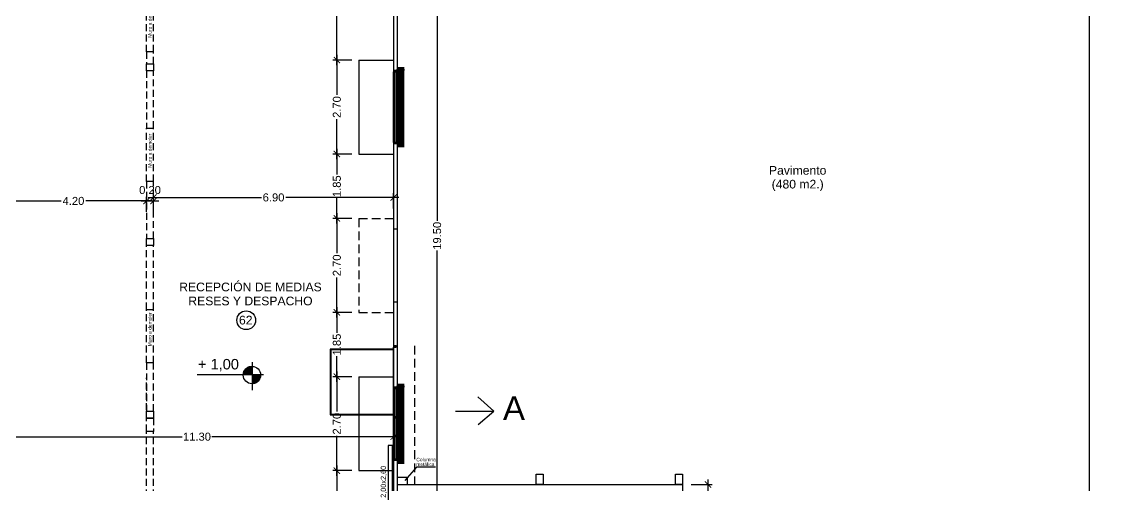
# Model space of a CAD drawing. Extents: x -106 to 115, y -156 to 65.
# Drawn here: x 4.51 to 35.54, y -82.02 to -68.69 of the extents above; entities that cross this region are included whole.
import ezdxf
from ezdxf.enums import TextEntityAlignment as Align

# ---------------------------------------------------------------- set-up
doc = ezdxf.new("R2010")
doc.units = 0
doc.header["$LTSCALE"] = 100
doc.header["$MEASUREMENT"] = 0
doc.linetypes.add('HIDDEN', pattern=[0.375, 0.25, -0.125])
doc.layers.get('0').update_dxf_attribs({"color": 9, "linetype": 'CONTINUOUS'})
doc.layers.get('DEFPOINTS').update_dxf_attribs({"color": 9, "linetype": 'CONTINUOUS'})
for name, color, linetype in [('aberturas', 1, 'CONTINUOUS'), ('APEOS', 9, 'HIDDEN'), ('columnas', 3, 'CONTINUOUS'), ('COTAS', 9, 'CONTINUOUS'), ('MUROS', 9, 'CONTINUOUS'), ('muros ampliación total', 6, 'CONTINUOUS'), ('PUERTAS', 9, 'CONTINUOUS'), ('texto', 9, 'CONTINUOUS'), ('UNTITLED-1', 9, 'CONTINUOUS')]:
    doc.layers.add(name, color=color, linetype=linetype)
doc.styles.get("Standard").update_dxf_attribs({"font": 'arial.ttf'})
doc.dimstyles.get("Standard").update_dxf_attribs({"dimtxt": 0.23, "dimasz": 0.18, "dimexe": 0.12, "dimexo": 0.2, "dimgap": 0.05, "dimtad": 0, "dimzin": 0, "dimdsep": 46, "dimtxsty": 'Standard', "dimblk": 'ARCHTICK', "dimcen": 0.09, "dimdle": 0.15, "dimadec": 0, "dimazin": 0, "dimtfac": 1, "dimtofl": 0, "dimtmove": 2, "dimatfit": 3, "dimfxl": 1, "dimtolj": 1, "dimtzin": 0, "dimarcsym": 0})

# ---------------------------------------------------------------- blocks, each defined once
blk = doc.blocks.new('_ARCHTICK')
at = {"color": 0, "linetype": 'ByBlock', "const_width": 0.15}
blk.add_lwpolyline([(-0.5, -0.5), (0.5, 0.5)], dxfattribs=at)
blk = doc.blocks.new('*D79')
at = {"layer": 'COTAS', "color": 0, "linetype": 'Continuous', "lineweight": -2, "transparency": 16777216}
for p, q in [((16.017, -65.1), (16.573, -65.1)), ((16.453, -64.95), (16.453, -74.423)), ((16.453, -84.75), (16.453, -75.277)), ((15.967, -84.6), (16.573, -84.6))]:
    blk.add_line(p, q, dxfattribs=at)
at = {"layer": 'DEFPOINTS', "color": 0, "linetype": 'Continuous', "transparency": 16777216}
for p in [(15.817, -65.1), (16.453, -65.1), (15.767, -84.6)]:
    blk.add_point(p, dxfattribs=at)
at = {"layer": 'COTAS', "color": 0, "linetype": 'Continuous', "lineweight": -2, "transparency": 16777216, "xscale": 0.18, "yscale": 0.18, "zscale": 0.18}
for p, rotation in [((16.453, -65.1), 90), ((16.453, -84.6), 270)]:
    blk.add_blockref('_ARCHTICK', p, dxfattribs=dict(at, rotation=rotation))
at = {"layer": 'COTAS', "color": 0, "linetype": 'Continuous', "transparency": 16777216, "insert": (16.453, -74.85), "char_height": 0.23, "attachment_point": 5, "rotation": 90}
blk.add_mtext('\\A1;19.50', dxfattribs=at)
blk = doc.blocks.new('*D89')
at = {"layer": 'COTAS', "color": 0, "linetype": 'Continuous', "lineweight": -2, "transparency": 16777216}
for p, q in [((3.903, -80.332), (3.903, -80.745)), ((15.202, -80.232), (15.202, -80.745)), ((3.753, -80.625), (9.126, -80.625)), ((15.352, -80.625), (9.979, -80.625))]:
    blk.add_line(p, q, dxfattribs=at)
at = {"layer": 'DEFPOINTS', "color": 0, "linetype": 'Continuous', "transparency": 16777216}
for p in [(15.202, -80.032), (3.903, -80.132), (15.202, -80.625)]:
    blk.add_point(p, dxfattribs=at)
at = {"layer": 'COTAS', "color": 0, "linetype": 'Continuous', "lineweight": -2, "transparency": 16777216, "xscale": 0.18, "yscale": 0.18, "zscale": 0.18, "rotation": 180}
blk.add_blockref('_ARCHTICK', (3.903, -80.625), dxfattribs=at)
at = {"layer": 'COTAS', "color": 0, "linetype": 'Continuous', "lineweight": -2, "transparency": 16777216, "xscale": 0.18, "yscale": 0.18, "zscale": 0.18}
blk.add_blockref('_ARCHTICK', (15.202, -80.625), dxfattribs=at)
at = {"layer": 'COTAS', "color": 0, "linetype": 'Continuous', "transparency": 16777216, "insert": (9.552, -80.625), "char_height": 0.23, "attachment_point": 5}
blk.add_mtext('\\A1;11.30', dxfattribs=at)
blk = doc.blocks.new('*D127')
at = {"layer": 'COTAS', "color": 0, "linetype": 'Continuous', "lineweight": -2, "transparency": 16777216}
for p, q in [((3.903, -74.165), (3.903, -73.729)), ((8.103, -74.165), (8.103, -73.729)), ((3.753, -73.849), (5.65, -73.849)), ((8.253, -73.849), (6.356, -73.849))]:
    blk.add_line(p, q, dxfattribs=at)
at = {"layer": 'DEFPOINTS', "color": 0, "linetype": 'Continuous', "transparency": 16777216}
for p in [(8.103, -73.849), (3.903, -74.365), (8.103, -74.365)]:
    blk.add_point(p, dxfattribs=at)
at = {"layer": 'COTAS', "color": 0, "linetype": 'Continuous', "lineweight": -2, "transparency": 16777216, "xscale": 0.18, "yscale": 0.18, "zscale": 0.18, "rotation": 180}
blk.add_blockref('_ARCHTICK', (3.903, -73.849), dxfattribs=at)
at = {"layer": 'COTAS', "color": 0, "linetype": 'Continuous', "lineweight": -2, "transparency": 16777216, "xscale": 0.18, "yscale": 0.18, "zscale": 0.18}
blk.add_blockref('_ARCHTICK', (8.103, -73.849), dxfattribs=at)
at = {"layer": 'COTAS', "color": 0, "linetype": 'Continuous', "transparency": 16777216, "insert": (6.003, -73.849), "char_height": 0.23, "attachment_point": 5}
blk.add_mtext('\\A1;4.20', dxfattribs=at)
blk = doc.blocks.new('*D128')
at = {"layer": 'COTAS', "color": 0, "linetype": 'Continuous', "lineweight": -2, "transparency": 16777216}
for p, q in [((8.103, -74.165), (8.103, -73.729)), ((8.303, -74.165), (8.303, -73.729)), ((7.953, -73.849), (8.453, -73.849))]:
    blk.add_line(p, q, dxfattribs=at)
at = {"layer": 'DEFPOINTS', "color": 0, "linetype": 'Continuous', "transparency": 16777216}
for p in [(8.303, -73.849), (8.103, -74.365), (8.303, -74.365)]:
    blk.add_point(p, dxfattribs=at)
at = {"layer": 'COTAS', "color": 0, "linetype": 'Continuous', "lineweight": -2, "transparency": 16777216, "xscale": 0.18, "yscale": 0.18, "zscale": 0.18, "rotation": 180}
blk.add_blockref('_ARCHTICK', (8.103, -73.849), dxfattribs=at)
at = {"layer": 'COTAS', "color": 0, "linetype": 'Continuous', "lineweight": -2, "transparency": 16777216, "xscale": 0.18, "yscale": 0.18, "zscale": 0.18}
blk.add_blockref('_ARCHTICK', (8.303, -73.849), dxfattribs=at)
at = {"layer": 'COTAS', "color": 0, "linetype": 'Continuous', "transparency": 16777216, "insert": (8.203, -73.536), "char_height": 0.23, "attachment_point": 5}
blk.add_mtext('\\A1;0.20', dxfattribs=at)
blk = doc.blocks.new('*D129')
at = {"layer": 'COTAS', "color": 0, "linetype": 'Continuous', "lineweight": -2, "transparency": 16777216}
for p, q in [((8.153, -73.749), (11.403, -73.749)), ((8.303, -74.165), (8.303, -73.629)), ((15.352, -73.749), (12.101, -73.749)), ((15.202, -74.065), (15.202, -73.629))]:
    blk.add_line(p, q, dxfattribs=at)
at = {"layer": 'DEFPOINTS', "color": 0, "linetype": 'Continuous', "transparency": 16777216}
for p in [(15.202, -73.749), (8.303, -74.365), (15.202, -74.265)]:
    blk.add_point(p, dxfattribs=at)
at = {"layer": 'COTAS', "color": 0, "linetype": 'Continuous', "lineweight": -2, "transparency": 16777216, "xscale": 0.18, "yscale": 0.18, "zscale": 0.18, "rotation": 180}
blk.add_blockref('_ARCHTICK', (8.303, -73.749), dxfattribs=at)
at = {"layer": 'COTAS', "color": 0, "linetype": 'Continuous', "lineweight": -2, "transparency": 16777216, "xscale": 0.18, "yscale": 0.18, "zscale": 0.18}
blk.add_blockref('_ARCHTICK', (15.202, -73.749), dxfattribs=at)
at = {"layer": 'COTAS', "color": 0, "linetype": 'Continuous', "transparency": 16777216, "insert": (11.752, -73.749), "char_height": 0.23, "attachment_point": 5}
blk.add_mtext('\\A1;6.90', dxfattribs=at)
blk = doc.blocks.new('*D255')
at = {"layer": 'COTAS', "color": 0, "linetype": 'Continuous', "lineweight": -2, "transparency": 16777216}
for p, q in [((14.002, -81.6), (13.452, -81.6)), ((13.572, -81.45), (13.572, -82.752)), ((13.572, -84.75), (13.572, -83.448)), ((14.002, -84.6), (13.452, -84.6))]:
    blk.add_line(p, q, dxfattribs=at)
at = {"layer": 'DEFPOINTS', "color": 0, "linetype": 'Continuous', "transparency": 16777216}
for p in [(13.572, -81.6), (14.202, -81.6), (14.202, -84.6)]:
    blk.add_point(p, dxfattribs=at)
at = {"layer": 'COTAS', "color": 0, "linetype": 'Continuous', "lineweight": -2, "transparency": 16777216, "xscale": 0.18, "yscale": 0.18, "zscale": 0.18}
for p, rotation in [((13.572, -81.6), 90), ((13.572, -84.6), 270)]:
    blk.add_blockref('_ARCHTICK', p, dxfattribs=dict(at, rotation=rotation))
at = {"layer": 'COTAS', "color": 0, "linetype": 'Continuous', "transparency": 16777216, "insert": (13.572, -83.1), "char_height": 0.23, "attachment_point": 5, "rotation": 90}
blk.add_mtext('\\A1;3.00', dxfattribs=at)
blk = doc.blocks.new('*D256')
at = {"layer": 'COTAS', "color": 0, "linetype": 'Continuous', "lineweight": -2, "transparency": 16777216}
for p, q in [((13.572, -78.75), (13.572, -79.9)), ((14.002, -78.9), (13.452, -78.9)), ((13.572, -81.75), (13.572, -80.6)), ((14.002, -81.6), (13.452, -81.6))]:
    blk.add_line(p, q, dxfattribs=at)
at = {"layer": 'DEFPOINTS', "color": 0, "linetype": 'Continuous', "transparency": 16777216}
for p in [(13.572, -78.9), (14.202, -78.9), (14.202, -81.6)]:
    blk.add_point(p, dxfattribs=at)
at = {"layer": 'COTAS', "color": 0, "linetype": 'Continuous', "lineweight": -2, "transparency": 16777216, "xscale": 0.18, "yscale": 0.18, "zscale": 0.18}
for p, rotation in [((13.572, -78.9), 90), ((13.572, -81.6), 270)]:
    blk.add_blockref('_ARCHTICK', p, dxfattribs=dict(at, rotation=rotation))
at = {"layer": 'COTAS', "color": 0, "linetype": 'Continuous', "transparency": 16777216, "insert": (13.572, -80.25), "char_height": 0.23, "attachment_point": 5, "rotation": 90}
blk.add_mtext('\\A1;2.70', dxfattribs=at)
blk = doc.blocks.new('*D257')
at = {"layer": 'COTAS', "color": 0, "linetype": 'Continuous', "lineweight": -2, "transparency": 16777216}
for p, q in [((13.572, -76.9), (13.572, -77.636)), ((14.002, -77.05), (13.452, -77.05)), ((13.572, -79.05), (13.572, -78.314)), ((14.002, -78.9), (13.452, -78.9))]:
    blk.add_line(p, q, dxfattribs=at)
at = {"layer": 'DEFPOINTS', "color": 0, "linetype": 'Continuous', "transparency": 16777216}
for p in [(13.572, -77.05), (14.202, -77.05), (14.202, -78.9)]:
    blk.add_point(p, dxfattribs=at)
at = {"layer": 'COTAS', "color": 0, "linetype": 'Continuous', "lineweight": -2, "transparency": 16777216, "xscale": 0.18, "yscale": 0.18, "zscale": 0.18}
for p, rotation in [((13.572, -77.05), 90), ((13.572, -78.9), 270)]:
    blk.add_blockref('_ARCHTICK', p, dxfattribs=dict(at, rotation=rotation))
at = {"layer": 'COTAS', "color": 0, "linetype": 'Continuous', "transparency": 16777216, "insert": (13.572, -77.975), "char_height": 0.23, "attachment_point": 5, "rotation": 90}
blk.add_mtext('\\A1;1.85', dxfattribs=at)
blk = doc.blocks.new('*D258')
at = {"layer": 'COTAS', "color": 0, "linetype": 'Continuous', "lineweight": -2, "transparency": 16777216}
for p, q in [((14.002, -74.35), (13.452, -74.35)), ((13.572, -74.2), (13.572, -75.35)), ((13.572, -77.2), (13.572, -76.05)), ((14.002, -77.05), (13.452, -77.05))]:
    blk.add_line(p, q, dxfattribs=at)
at = {"layer": 'DEFPOINTS', "color": 0, "linetype": 'Continuous', "transparency": 16777216}
for p in [(13.572, -74.35), (14.202, -74.35), (14.202, -77.05)]:
    blk.add_point(p, dxfattribs=at)
at = {"layer": 'COTAS', "color": 0, "linetype": 'Continuous', "lineweight": -2, "transparency": 16777216, "xscale": 0.18, "yscale": 0.18, "zscale": 0.18}
for p, rotation in [((13.572, -74.35), 90), ((13.572, -77.05), 270)]:
    blk.add_blockref('_ARCHTICK', p, dxfattribs=dict(at, rotation=rotation))
at = {"layer": 'COTAS', "color": 0, "linetype": 'Continuous', "transparency": 16777216, "insert": (13.572, -75.7), "char_height": 0.23, "attachment_point": 5, "rotation": 90}
blk.add_mtext('\\A1;2.70', dxfattribs=at)
blk = doc.blocks.new('*D259')
at = {"layer": 'COTAS', "color": 0, "linetype": 'Continuous', "lineweight": -2, "transparency": 16777216}
for p, q in [((14.002, -72.5), (13.452, -72.5)), ((13.572, -72.35), (13.572, -73.086)), ((13.572, -74.5), (13.572, -73.764)), ((14.002, -74.35), (13.452, -74.35))]:
    blk.add_line(p, q, dxfattribs=at)
at = {"layer": 'DEFPOINTS', "color": 0, "linetype": 'Continuous', "transparency": 16777216}
for p in [(13.572, -72.5), (14.202, -72.5), (14.202, -74.35)]:
    blk.add_point(p, dxfattribs=at)
at = {"layer": 'COTAS', "color": 0, "linetype": 'Continuous', "lineweight": -2, "transparency": 16777216, "xscale": 0.18, "yscale": 0.18, "zscale": 0.18}
for p, rotation in [((13.572, -72.5), 90), ((13.572, -74.35), 270)]:
    blk.add_blockref('_ARCHTICK', p, dxfattribs=dict(at, rotation=rotation))
at = {"layer": 'COTAS', "color": 0, "linetype": 'Continuous', "transparency": 16777216, "insert": (13.572, -73.425), "char_height": 0.23, "attachment_point": 5, "rotation": 90}
blk.add_mtext('\\A1;1.85', dxfattribs=at)
blk = doc.blocks.new('*D260')
at = {"layer": 'COTAS', "color": 0, "linetype": 'Continuous', "lineweight": -2, "transparency": 16777216}
for p, q in [((14.002, -69.8), (13.452, -69.8)), ((13.572, -69.65), (13.572, -70.8)), ((13.572, -72.65), (13.572, -71.5)), ((14.002, -72.5), (13.452, -72.5))]:
    blk.add_line(p, q, dxfattribs=at)
at = {"layer": 'DEFPOINTS', "color": 0, "linetype": 'Continuous', "transparency": 16777216}
for p in [(13.572, -69.8), (14.202, -69.8), (14.202, -72.5)]:
    blk.add_point(p, dxfattribs=at)
at = {"layer": 'COTAS', "color": 0, "linetype": 'Continuous', "lineweight": -2, "transparency": 16777216, "xscale": 0.18, "yscale": 0.18, "zscale": 0.18}
for p, rotation in [((13.572, -69.8), 90), ((13.572, -72.5), 270)]:
    blk.add_blockref('_ARCHTICK', p, dxfattribs=dict(at, rotation=rotation))
at = {"layer": 'COTAS', "color": 0, "linetype": 'Continuous', "transparency": 16777216, "insert": (13.572, -71.15), "char_height": 0.23, "attachment_point": 5, "rotation": 90}
blk.add_mtext('\\A1;2.70', dxfattribs=at)
blk = doc.blocks.new('*D261')
at = {"layer": 'COTAS', "color": 0, "linetype": 'Continuous', "lineweight": -2, "transparency": 16777216}
for p, q in [((14.002, -65.1), (13.452, -65.1)), ((13.572, -64.95), (13.572, -67.097)), ((13.572, -69.95), (13.572, -67.803)), ((14.002, -69.8), (13.452, -69.8))]:
    blk.add_line(p, q, dxfattribs=at)
at = {"layer": 'DEFPOINTS', "color": 0, "linetype": 'Continuous', "transparency": 16777216}
for p in [(13.572, -65.1), (14.202, -65.1), (14.202, -69.8)]:
    blk.add_point(p, dxfattribs=at)
at = {"layer": 'COTAS', "color": 0, "linetype": 'Continuous', "lineweight": -2, "transparency": 16777216, "xscale": 0.18, "yscale": 0.18, "zscale": 0.18}
for p, rotation in [((13.572, -65.1), 90), ((13.572, -69.8), 270)]:
    blk.add_blockref('_ARCHTICK', p, dxfattribs=dict(at, rotation=rotation))
at = {"layer": 'COTAS', "color": 0, "linetype": 'Continuous', "transparency": 16777216, "insert": (13.572, -67.45), "char_height": 0.23, "attachment_point": 5, "rotation": 90}
blk.add_mtext('\\A1;4.70', dxfattribs=at)
blk = doc.blocks.new('*D267')
at = {"layer": 'COTAS', "color": 0, "linetype": 'Continuous', "lineweight": -2, "transparency": 16777216}
for p, q in [((24.235, -81.85), (24.235, -88.123)), ((23.75, -82), (24.355, -82)), ((24.235, -95.25), (24.235, -88.977)), ((23.75, -95.1), (24.355, -95.1))]:
    blk.add_line(p, q, dxfattribs=at)
at = {"layer": 'DEFPOINTS', "color": 0, "linetype": 'Continuous', "transparency": 16777216}
for p in [(23.55, -82), (24.235, -82), (23.55, -95.1)]:
    blk.add_point(p, dxfattribs=at)
at = {"layer": 'COTAS', "color": 0, "linetype": 'Continuous', "lineweight": -2, "transparency": 16777216, "xscale": 0.18, "yscale": 0.18, "zscale": 0.18}
for p, rotation in [((24.235, -82), 90), ((24.235, -95.1), 270)]:
    blk.add_blockref('_ARCHTICK', p, dxfattribs=dict(at, rotation=rotation))
at = {"layer": 'COTAS', "color": 0, "linetype": 'Continuous', "transparency": 16777216, "insert": (24.235, -88.55), "char_height": 0.23, "attachment_point": 5, "rotation": 90}
blk.add_mtext('\\A1;13.10', dxfattribs=at)

msp = doc.modelspace()

# ---------------------------------------------------------------- hatches: boundary and pattern name
at = {"linetype": 'Continuous'}
h = msp.add_hatch(dxfattribs=at)
h.set_pattern_fill('ANSI31', color=256, scale=0.01, style=0)
h.set_pattern_definition([(45, (3.6088011, -48.5259214), (-0.000883883476, 0.000883883476), [])])
h.paths.add_polyline_path([(11.142, -78.842), (11.142, -78.602, 0.414214), (10.882, -78.842)])
h.paths.add_polyline_path([(11.142, -79.101, 0.402543), (11.382, -78.852, 0.010003), (11.382, -78.842), (11.142, -78.842)])

# ---------------------------------------------------------------- linework, layer by layer
at = {"linetype": 'HIDDEN', "ltscale": 0.008}
for p, q in [((8.103, -69.565), (8.103, -65.554)), ((8.303, -69.565), (8.303, -65.554)), ((8.303, -69.565), (8.103, -69.565)), ((8.103, -69.565), (8.103, -69.907)), ((8.303, -69.907), (8.303, -69.565)), ((8.303, -70.107), (8.103, -70.107)), ((8.103, -70.107), (8.103, -71.754)), ((8.303, -71.754), (8.303, -70.107)), ((8.103, -73.29), (8.103, -71.754)), ((8.103, -71.754), (8.303, -71.754)), ((8.303, -73.29), (8.303, -71.754)), ((8.303, -73.29), (8.103, -73.29)), ((8.103, -73.29), (8.103, -74.926)), ((8.303, -73.29), (8.103, -73.29)), ((8.303, -74.926), (8.303, -73.29)), ((8.103, -76.968), (8.103, -75.126)), ((8.303, -76.968), (8.303, -75.126)), ((8.103, -78.504), (8.103, -76.968)), ((8.103, -76.968), (8.303, -76.968)), ((8.303, -78.504), (8.303, -76.968)), ((8.103, -78.504), (8.103, -79.893)), ((8.303, -79.893), (8.303, -78.504)), ((8.103, -80.474), (8.103, -80.093)), ((8.103, -80.093), (8.303, -80.093)), ((8.303, -80.093), (8.303, -80.474)), ((8.103, -84.439), (8.103, -80.474)), ((8.303, -80.474), (8.103, -80.474)), ((8.303, -84.439), (8.303, -80.474))]:
    msp.add_line(p, q, dxfattribs=at)
at = {"linetype": 'Continuous'}
msp.add_line((8.303, -78.504), (8.103, -78.504), dxfattribs=at)
at = {"linetype": 'HIDDEN', "ltscale": 0.008}
for points in [[(8.303, -70.107), (8.103, -70.107), (8.103, -69.907), (8.303, -69.907)], [(8.303, -75.126), (8.103, -75.126), (8.103, -74.926), (8.303, -74.926)], [(8.303, -80.093), (8.103, -80.093), (8.103, -79.893), (8.303, -79.893)]]:
    msp.add_lwpolyline(points, close=True, dxfattribs=at)
at = {"color": 0, "linetype": 'Continuous', "flags": 128}
for points in [[(17.636, -80.271), (18.078, -79.891), (17.621, -79.476)], [(16.977, -79.891), (18.078, -79.891)]]:
    msp.add_lwpolyline(points, dxfattribs=at)
at = {"layer": 'aberturas', "color": 0, "linetype": 'Continuous'}
for p, q in [((15.202, -80.05), (15.202, -78.05)), ((15.302, -78.015), (15.302, -80.085))]:
    msp.add_line(p, q, dxfattribs=at)
at = {"layer": 'aberturas', "color": 0}
for points in [[(15.202, -78.105), (13.382, -78.105), (13.382, -79.995), (15.202, -79.995)], [(15.202, -78.125), (13.402, -78.125), (13.402, -79.975), (15.202, -79.975)]]:
    msp.add_lwpolyline(points, dxfattribs=at)
at = {"layer": 'aberturas', "color": 0, "linetype": 'Continuous'}
for points in [[(15.272, -78.05), (15.272, -78.015), (15.202, -78.015), (15.202, -78.05)], [(15.272, -80.085), (15.272, -80.05), (15.202, -80.05), (15.202, -80.085)]]:
    msp.add_lwpolyline(points, close=True, dxfattribs=at)
at = {"layer": 'APEOS', "color": 0, "linetype": 'HIDDEN', "ltscale": 0.01}
msp.add_line((15.802, -78.015), (15.802, -82), dxfattribs=at)
at = {"layer": 'APEOS', "color": 0, "linetype": 'Continuous'}
for p, q in [((15.864, -81.499), (15.521, -81.88)), ((16.406, -81.499), (15.864, -81.499))]:
    msp.add_line(p, q, dxfattribs=at)
at = {"layer": 'columnas', "color": 0}
msp.add_lwpolyline([(15.302, -82), (15.602, -82), (15.602, -81.8), (15.302, -81.8)], close=True, dxfattribs=at)
at = {"layer": 'MUROS', "linetype": 'Continuous'}
for p, q in [((15.202, -65.1), (15.202, -70.1)), ((15.302, -65), (15.302, -70.1)), ((14.202, -69.8), (15.202, -69.8)), ((14.202, -69.8), (14.202, -72.5)), ((15.202, -70.1), (15.302, -70.1)), ((15.202, -72.2), (15.302, -72.2)), ((15.202, -72.2), (15.202, -79.2)), ((15.302, -72.2), (15.302, -79.2)), ((14.202, -72.5), (15.202, -72.5))]:
    msp.add_line(p, q, dxfattribs=at)
at = {"layer": 'MUROS', "linetype": 'HIDDEN', "ltscale": 0.01}
for p, q in [((14.202, -74.35), (15.202, -74.35)), ((14.202, -74.35), (14.202, -77.05)), ((15.202, -74.65), (15.302, -74.65)), ((15.202, -76.75), (15.302, -76.75)), ((14.202, -77.05), (15.202, -77.05))]:
    msp.add_line(p, q, dxfattribs=at)
at = {"layer": 'MUROS', "color": 0, "linetype": 'Continuous'}
for p, q in [((14.202, -78.9), (15.202, -78.9)), ((14.202, -78.9), (14.202, -81.6)), ((15.202, -79.2), (15.302, -79.2)), ((15.202, -80.085), (15.202, -82.36)), ((15.302, -80.085), (15.302, -82.36)), ((14.202, -81.6), (15.202, -81.6)), ((15.202, -81.3), (15.302, -81.3)), ((15.202, -81.3), (15.202, -84.6)), ((15.302, -81.3), (15.302, -95.1))]:
    msp.add_line(p, q, dxfattribs=at)
for points in [[(15.168, -82.875), (15.168, -80.875), (15.048, -80.875), (15.048, -82.875)], [(19.502, -82), (19.302, -82), (19.302, -81.7), (19.502, -81.7)], [(23.502, -82), (23.302, -82), (23.302, -81.7), (23.502, -81.7)]]:
    msp.add_lwpolyline(points, close=True, dxfattribs=at)
at = {"layer": 'muros ampliación total', "color": 0, "linetype": 'Continuous'}
for p, q in [((15.202, -78.015), (15.302, -78.015)), ((15.202, -80.085), (15.302, -80.085)), ((15.302, -82), (23.502, -82)), ((23.502, -82), (23.502, -95.1))]:
    msp.add_line(p, q, dxfattribs=at)
at = {"layer": 'PUERTAS', "linetype": 'Continuous'}
for p, q in [((15.302, -70.1), (15.314, -70)), ((15.302, -70.1), (15.302, -72.2)), ((15.314, -70), (15.326, -70.1)), ((15.326, -70.1), (15.339, -70)), ((15.326, -72.2), (15.326, -70.1)), ((15.339, -70), (15.351, -70.1)), ((15.351, -70.1), (15.363, -70)), ((15.351, -72.2), (15.351, -70.1)), ((15.363, -70), (15.375, -70.1)), ((15.375, -70.1), (15.388, -70)), ((15.375, -72.2), (15.375, -70.1)), ((15.388, -70), (15.4, -70.1)), ((15.4, -70.1), (15.412, -70)), ((15.4, -72.2), (15.4, -70.1)), ((15.412, -70), (15.424, -70.1)), ((15.424, -70.1), (15.437, -70)), ((15.424, -72.2), (15.424, -70.1)), ((15.437, -70), (15.449, -70.1)), ((15.449, -70.1), (15.461, -70)), ((15.449, -72.2), (15.449, -70.1)), ((15.461, -70), (15.474, -70.1)), ((15.474, -70.1), (15.486, -70)), ((15.474, -72.2), (15.474, -70.1)), ((15.486, -70), (15.498, -70.1)), ((15.498, -72.2), (15.498, -70.1)), ((15.202, -72.165), (15.202, -70.135)), ((15.224, -72.165), (15.224, -70.135)), ((15.272, -72.165), (15.272, -70.135)), ((15.302, -72.2), (15.314, -72.3)), ((15.314, -72.3), (15.326, -72.2)), ((15.326, -72.2), (15.339, -72.3)), ((15.339, -72.3), (15.351, -72.2)), ((15.351, -72.2), (15.363, -72.3)), ((15.363, -72.3), (15.375, -72.2)), ((15.375, -72.2), (15.388, -72.3)), ((15.388, -72.3), (15.4, -72.2)), ((15.4, -72.2), (15.412, -72.3)), ((15.412, -72.3), (15.424, -72.2)), ((15.424, -72.2), (15.437, -72.3)), ((15.437, -72.3), (15.449, -72.2)), ((15.449, -72.2), (15.461, -72.3)), ((15.461, -72.3), (15.474, -72.2)), ((15.474, -72.2), (15.486, -72.3)), ((15.486, -72.3), (15.498, -72.2))]:
    msp.add_line(p, q, dxfattribs=at)
at = {"layer": 'PUERTAS', "color": 0, "linetype": 'Continuous'}
for p, q in [((15.302, -79.2), (15.314, -79.1)), ((15.314, -79.1), (15.326, -79.2)), ((15.326, -79.2), (15.339, -79.1)), ((15.339, -79.1), (15.351, -79.2)), ((15.351, -79.2), (15.363, -79.1)), ((15.363, -79.1), (15.375, -79.2)), ((15.375, -79.2), (15.388, -79.1)), ((15.388, -79.1), (15.4, -79.2)), ((15.4, -79.2), (15.412, -79.1)), ((15.412, -79.1), (15.424, -79.2)), ((15.424, -79.2), (15.437, -79.1)), ((15.437, -79.1), (15.449, -79.2)), ((15.449, -79.2), (15.461, -79.1)), ((15.461, -79.1), (15.474, -79.2)), ((15.474, -79.2), (15.486, -79.1)), ((15.486, -79.1), (15.498, -79.2)), ((15.202, -81.265), (15.202, -79.235)), ((15.224, -81.265), (15.224, -79.235)), ((15.272, -81.265), (15.272, -79.235)), ((15.302, -79.2), (15.302, -81.3)), ((15.326, -81.3), (15.326, -79.2)), ((15.351, -81.3), (15.351, -79.2)), ((15.375, -81.3), (15.375, -79.2)), ((15.4, -81.3), (15.4, -79.2)), ((15.424, -81.3), (15.424, -79.2)), ((15.449, -81.3), (15.449, -79.2)), ((15.474, -81.3), (15.474, -79.2)), ((15.498, -81.3), (15.498, -79.2)), ((15.302, -81.3), (15.314, -81.4)), ((15.314, -81.4), (15.326, -81.3)), ((15.326, -81.3), (15.339, -81.4)), ((15.339, -81.4), (15.351, -81.3)), ((15.351, -81.3), (15.363, -81.4)), ((15.363, -81.4), (15.375, -81.3)), ((15.375, -81.3), (15.388, -81.4)), ((15.388, -81.4), (15.4, -81.3)), ((15.4, -81.3), (15.412, -81.4)), ((15.412, -81.4), (15.424, -81.3)), ((15.424, -81.3), (15.437, -81.4)), ((15.437, -81.4), (15.449, -81.3)), ((15.449, -81.3), (15.461, -81.4)), ((15.461, -81.4), (15.474, -81.3)), ((15.474, -81.3), (15.486, -81.4)), ((15.486, -81.4), (15.498, -81.3))]:
    msp.add_line(p, q, dxfattribs=at)
at = {"layer": 'PUERTAS', "linetype": 'Continuous'}
for points in [[(15.272, -70.135), (15.272, -70.1), (15.202, -70.1), (15.202, -70.135)], [(15.272, -72.2), (15.272, -72.165), (15.202, -72.165), (15.202, -72.2)]]:
    msp.add_lwpolyline(points, close=True, dxfattribs=at)
at = {"layer": 'PUERTAS', "color": 0, "linetype": 'Continuous'}
for points in [[(15.272, -79.235), (15.272, -79.2), (15.202, -79.2), (15.202, -79.235)], [(15.272, -81.3), (15.272, -81.265), (15.202, -81.265), (15.202, -81.3)]]:
    msp.add_lwpolyline(points, close=True, dxfattribs=at)
at = {"layer": 'texto', "linetype": 'Continuous'}
for centre, radius in [((4.578, -45.728), 110.721), ((10.967, -77.278), 0.27)]:
    msp.add_circle(centre, radius, dxfattribs=at)
at = {"layer": 'UNTITLED-1', "linetype": 'Continuous'}
for p, q in [((35.202, -84.7), (35.202, -66.767)), ((11.142, -78.482), (11.142, -79.282)), ((11.462, -78.842), (9.562, -78.842))]:
    msp.add_line(p, q, dxfattribs=at)
at = {"layer": 'UNTITLED-1', "linetype": 'HIDDEN', "ltscale": 0.008}
msp.add_line((8.103, -79.865), (8.103, -78.93), dxfattribs=at)
at = {"layer": 'UNTITLED-1', "linetype": 'Continuous'}
msp.add_circle((11.132, -78.852), 0.25, dxfattribs=at)

# ---------------------------------------------------------------- texts
at = {"linetype": 'Continuous'}
msp.add_text('+ 1,00', height=0.3, dxfattribs=at).set_placement((9.581, -78.69))
at = {"layer": 'COTAS', "linetype": 'Continuous'}
for s, p in [('Pavimento', (26.813, -73.094)), ('(480 m2.)', (26.813, -73.491)), ('RECEPCIÓN DE MEDIAS', (11.089, -76.446)), ('RESES Y DESPACHO', (11.089, -76.848))]:
    msp.add_text(s, height=0.25, dxfattribs=at).set_placement(p, align=Align.CENTER)
at = {"layer": 'texto', "linetype": 'Continuous'}
for p in [(8.248, -68.668), (8.248, -72.404), (8.248, -77.537)]:
    msp.add_text('Muro a demoler', height=0.1, rotation=90, dxfattribs=at).set_placement(p, align=Align.CENTER)
msp.add_text('62', height=0.25, dxfattribs=at).set_placement((10.954, -77.398), align=Align.CENTER)
at = {"layer": 'texto', "color": 0, "linetype": 'Continuous'}
for s, p in [('Columna', (15.855, -81.331)), ('metálica', (15.855, -81.468))]:
    msp.add_text(s, height=0.1, dxfattribs=at).set_placement(p)
msp.add_text('2,00x2,60', height=0.15, rotation=90, dxfattribs=at).set_placement((14.983, -82.381))
at = {"layer": 'UNTITLED-1', "color": 0}
msp.add_text('A', height=0.677, dxfattribs=at).set_placement((18.345, -80.141))

# ---------------------------------------------------------------- dimensions: what is measured, and where the dimension line sits
at = {"layer": 'COTAS', "linetype": 'Continuous'}
for base, p1, p2, picture, middle in [((13.572, -65.1), (14.202, -69.8), (14.202, -65.1), '*D261', (13.572, -67.45)), ((16.453, -65.1), (15.767, -84.6), (15.817, -65.1), '*D79', (16.453, -74.85)), ((13.572, -69.8), (14.202, -72.5), (14.202, -69.8), '*D260', (13.572, -71.15)), ((13.572, -72.5), (14.202, -74.35), (14.202, -72.5), '*D259', (13.572, -73.425)), ((13.572, -74.35), (14.202, -77.05), (14.202, -74.35), '*D258', (13.572, -75.7)), ((13.572, -77.05), (14.202, -78.9), (14.202, -77.05), '*D257', (13.572, -77.975))]:
    dim = msp.add_linear_dim(base=base, p1=p1, p2=p2, angle=90, dimstyle='Standard', dxfattribs=at)
    dim.commit()
    dim.dimension.update_dxf_attribs({"geometry": picture, "text_midpoint": middle})
for base, p1, p2, picture, middle in [((8.303, -73.849), (8.103, -74.365), (8.303, -74.365), '*D128', (8.203, -73.536)), ((8.103, -73.849), (3.903, -74.365), (8.103, -74.365), '*D127', (6.003, -73.849)), ((15.202, -73.749), (8.303, -74.365), (15.202, -74.265), '*D129', (11.752, -73.749)), ((15.202, -80.625), (3.903, -80.132), (15.202, -80.032), '*D89', (9.552, -80.625))]:
    dim = msp.add_linear_dim(base=base, p1=p1, p2=p2, dimstyle='Standard', dxfattribs=at)
    dim.commit()
    dim.dimension.update_dxf_attribs({"geometry": picture, "text_midpoint": middle})
at = {"layer": 'COTAS', "color": 0, "linetype": 'Continuous'}
for base, p1, p2, picture, middle in [((13.572, -78.9), (14.202, -81.6), (14.202, -78.9), '*D256', (13.572, -80.25)), ((13.572, -81.6), (14.202, -84.6), (14.202, -81.6), '*D255', (13.572, -83.1)), ((24.235, -82), (23.55, -95.1), (23.55, -82), '*D267', (24.235, -88.55))]:
    dim = msp.add_linear_dim(base=base, p1=p1, p2=p2, angle=90, dimstyle='Standard', dxfattribs=at)
    dim.commit()
    dim.dimension.update_dxf_attribs({"geometry": picture, "text_midpoint": middle})

doc.saveas('drawing.dxf')
